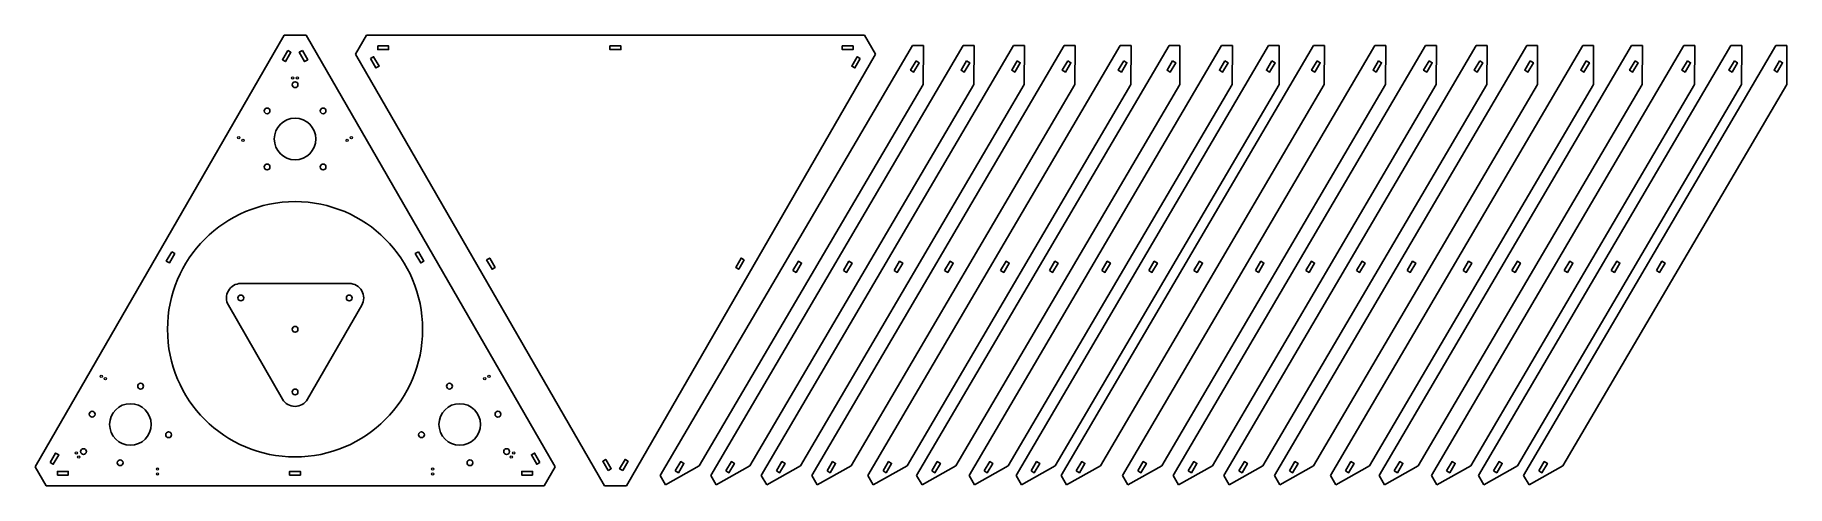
# Model space of a CAD drawing. Header units: millimetres. Extents: x 6 to 976, y 0 to 249.
import ezdxf

# ---------------------------------------------------------------- set-up
doc = ezdxf.new("R2010")
doc.units = ezdxf.units.MM
doc.header["$MEASUREMENT"] = 0
doc.layers.add('Layer 04', color=1, linetype='Continuous', true_color=0xff0000)

msp = doc.modelspace()

# ---------------------------------------------------------------- linework, layer by layer
at = {"layer": 'Layer 04'}
for p, q in [((189.48, 249.3), (183.41, 238.78)), ((465.2, 249.3), (189.48, 249.3)), ((491.78, 243.55), (352.09, 5.84)), ((519.78, 243.55), (380.09, 5.84)), ((547.78, 243.55), (408.09, 5.84)), ((575.78, 243.55), (436.09, 5.84)), ((471.27, 238.78), (465.2, 249.3)), ((606.78, 243.55), (467.09, 5.84)), ((497.85, 243.5), (491.78, 243.55)), ((633.78, 243.55), (494.09, 5.84)), ((525.85, 243.5), (519.78, 243.55)), ((662.78, 243.55), (523.09, 5.84)), ((553.85, 243.5), (547.78, 243.55)), ((688.78, 243.55), (549.09, 5.84)), ((713.78, 243.55), (574.09, 5.84)), ((581.85, 243.5), (575.78, 243.55)), ((612.85, 243.5), (606.78, 243.55)), ((747.78, 243.55), (608.09, 5.84)), ((639.85, 243.5), (633.78, 243.55)), ((775.78, 243.55), (636.09, 5.84)), ((668.85, 243.5), (662.78, 243.55)), ((803.78, 243.55), (664.09, 5.84)), ((694.85, 243.5), (688.78, 243.55)), ((831.78, 243.55), (692.09, 5.84)), ((719.85, 243.5), (713.78, 243.55)), ((862.78, 243.55), (723.09, 5.84)), ((753.85, 243.5), (747.78, 243.55)), ((889.78, 243.55), (750.09, 5.84)), ((781.85, 243.5), (775.78, 243.55)), ((918.78, 243.55), (779.09, 5.84)), ((809.85, 243.5), (803.78, 243.55)), ((944.78, 243.55), (805.09, 5.84)), ((969.78, 243.55), (830.09, 5.84)), ((837.85, 243.5), (831.78, 243.55)), ((868.85, 243.5), (862.78, 243.55)), ((895.85, 243.5), (889.78, 243.55)), ((924.85, 243.5), (918.78, 243.55)), ((950.85, 243.5), (944.78, 243.55)), ((975.85, 243.5), (969.78, 243.55)), ((183.41, 238.78), (321.27, 0)), ((333.41, 0), (471.27, 238.78)), ((373.77, 11.16), (497.69, 222.02)), ((401.77, 11.16), (525.69, 222.02)), ((429.77, 11.16), (553.69, 222.02)), ((457.77, 11.16), (581.69, 222.02)), ((488.77, 11.16), (612.69, 222.02)), ((515.77, 11.16), (639.69, 222.02)), ((544.77, 11.16), (668.69, 222.02)), ((570.77, 11.16), (694.69, 222.02)), ((595.77, 11.16), (719.69, 222.02)), ((629.77, 11.16), (753.69, 222.02)), ((657.77, 11.16), (781.69, 222.02)), ((685.77, 11.16), (809.69, 222.02)), ((713.77, 11.16), (837.69, 222.02)), ((744.77, 11.16), (868.69, 222.02)), ((771.77, 11.16), (895.69, 222.02)), ((800.77, 11.16), (924.69, 222.02)), ((826.77, 11.16), (950.69, 222.02)), ((851.77, 11.16), (975.69, 222.02)), ((321.27, 0), (333.41, 0)), ((352.09, 5.84), (355.08, 0.56)), ((380.09, 5.84), (383.08, 0.56)), ((408.09, 5.84), (411.08, 0.56)), ((436.09, 5.84), (439.08, 0.56)), ((467.09, 5.84), (470.08, 0.56)), ((494.09, 5.84), (497.08, 0.56)), ((523.09, 5.84), (526.08, 0.56)), ((549.09, 5.84), (552.08, 0.56)), ((574.09, 5.84), (577.08, 0.56)), ((608.09, 5.84), (611.08, 0.56)), ((636.09, 5.84), (639.08, 0.56)), ((664.09, 5.84), (667.08, 0.56)), ((692.09, 5.84), (695.08, 0.56)), ((723.09, 5.84), (726.08, 0.56)), ((750.09, 5.84), (753.08, 0.56)), ((779.09, 5.84), (782.08, 0.56)), ((805.09, 5.84), (808.08, 0.56)), ((830.09, 5.84), (833.08, 0.56))]:
    msp.add_line(p, q, dxfattribs=at)
for points in [[(143.93, 249.29), (6.07, 10.51)], [(156.07, 249.3), (143.93, 249.29)], [(293.93, 10.51), (156.07, 249.3)], [(497.69, 222.02), (497.85, 243.5)], [(525.69, 222.02), (525.85, 243.5)], [(553.69, 222.02), (553.85, 243.5)], [(581.69, 222.02), (581.85, 243.5)], [(612.69, 222.02), (612.85, 243.5)], [(639.69, 222.02), (639.85, 243.5)], [(668.69, 222.02), (668.85, 243.5)], [(694.69, 222.02), (694.85, 243.5)], [(719.69, 222.02), (719.85, 243.5)], [(753.69, 222.02), (753.85, 243.5)], [(781.69, 222.02), (781.85, 243.5)], [(809.69, 222.02), (809.85, 243.5)], [(837.69, 222.02), (837.85, 243.5)], [(868.69, 222.02), (868.85, 243.5)], [(895.69, 222.02), (895.85, 243.5)], [(924.69, 222.02), (924.85, 243.5)], [(950.69, 222.02), (950.85, 243.5)], [(975.69, 222.02), (975.85, 243.5)], [(120, 111.92), (180, 111.92)], [(143.07, 47.96), (113.07, 99.92)], [(186.93, 99.92), (156.93, 47.96)], [(6.07, 10.51), (12.14, 0)], [(287.86, 0), (293.93, 10.51)], [(355.08, 0.56), (373.77, 11.16)], [(383.08, 0.56), (401.77, 11.16)], [(411.08, 0.56), (429.77, 11.16)], [(439.08, 0.56), (457.77, 11.16)], [(470.08, 0.56), (488.77, 11.16)], [(497.08, 0.56), (515.77, 11.16)], [(526.08, 0.56), (544.77, 11.16)], [(552.08, 0.56), (570.77, 11.16)], [(577.08, 0.56), (595.77, 11.16)], [(611.08, 0.56), (629.77, 11.16)], [(639.08, 0.56), (657.77, 11.16)], [(667.08, 0.56), (685.77, 11.16)], [(695.08, 0.56), (713.77, 11.16)], [(726.08, 0.56), (744.77, 11.16)], [(753.08, 0.56), (771.77, 11.16)], [(782.08, 0.56), (800.77, 11.16)], [(808.08, 0.56), (826.77, 11.16)], [(833.08, 0.56), (851.77, 11.16)], [(12.14, 0), (287.86, 0)]]:
    msp.add_lwpolyline(points, dxfattribs=at)
for points in [[(195.81, 243.3), (195.81, 241.3), (201.81, 241.3), (201.81, 243.3)], [(324.34, 243.3), (324.34, 241.3), (330.34, 241.3), (330.34, 243.3)], [(458.86, 243.3), (458.86, 241.3), (452.86, 241.3), (452.86, 243.3)], [(145.96, 240.81), (147.69, 239.81), (144.69, 234.61), (142.96, 235.61)], [(154.04, 240.81), (152.31, 239.81), (155.31, 234.61), (157.04, 235.61)], [(191.77, 236.3), (193.5, 237.3), (196.5, 232.1), (194.77, 231.1)], [(462.9, 236.3), (461.17, 237.3), (458.17, 232.1), (459.9, 231.1)], [(493.75, 235.05), (495.47, 234.03), (492.43, 228.86), (490.71, 229.87)], [(521.75, 235.05), (523.47, 234.03), (520.43, 228.86), (518.71, 229.87)], [(549.75, 235.05), (551.47, 234.03), (548.43, 228.86), (546.71, 229.87)], [(577.75, 235.05), (579.47, 234.03), (576.43, 228.86), (574.71, 229.87)], [(608.75, 235.05), (610.47, 234.03), (607.43, 228.86), (605.71, 229.87)], [(635.75, 235.05), (637.47, 234.03), (634.43, 228.86), (632.71, 229.87)], [(664.75, 235.05), (666.47, 234.03), (663.43, 228.86), (661.71, 229.87)], [(690.75, 235.05), (692.47, 234.03), (689.43, 228.86), (687.71, 229.87)], [(715.75, 235.05), (717.47, 234.03), (714.43, 228.86), (712.71, 229.87)], [(749.75, 235.05), (751.47, 234.03), (748.43, 228.86), (746.71, 229.87)], [(777.75, 235.05), (779.47, 234.03), (776.43, 228.86), (774.71, 229.87)], [(805.75, 235.05), (807.47, 234.03), (804.43, 228.86), (802.71, 229.87)], [(833.75, 235.05), (835.47, 234.03), (832.43, 228.86), (830.71, 229.87)], [(864.75, 235.05), (866.47, 234.03), (863.43, 228.86), (861.71, 229.87)], [(891.75, 235.05), (893.47, 234.03), (890.43, 228.86), (888.71, 229.87)], [(920.75, 235.05), (922.47, 234.03), (919.43, 228.86), (917.71, 229.87)], [(946.75, 235.05), (948.47, 234.03), (945.43, 228.86), (943.71, 229.87)], [(971.75, 235.05), (973.47, 234.03), (970.43, 228.86), (968.71, 229.87)], [(81.7, 129.5), (83.43, 128.5), (80.43, 123.31), (78.7, 124.31)], [(218.3, 129.5), (216.57, 128.5), (219.57, 123.31), (221.3, 124.31)], [(256.03, 124.99), (257.77, 125.99), (260.77, 120.79), (259.03, 119.79)], [(398.64, 124.99), (396.91, 125.99), (393.91, 120.79), (395.64, 119.79)], [(425.59, 119.07), (427.31, 118.05), (430.35, 123.23), (428.63, 124.24)], [(453.59, 119.07), (455.31, 118.05), (458.35, 123.23), (456.63, 124.24)], [(481.59, 119.07), (483.31, 118.05), (486.35, 123.23), (484.63, 124.24)], [(509.59, 119.07), (511.31, 118.05), (514.35, 123.23), (512.63, 124.24)], [(540.59, 119.07), (542.31, 118.05), (545.35, 123.23), (543.63, 124.24)], [(567.59, 119.07), (569.31, 118.05), (572.35, 123.23), (570.63, 124.24)], [(596.59, 119.07), (598.31, 118.05), (601.35, 123.23), (599.63, 124.24)], [(622.59, 119.07), (624.31, 118.05), (627.35, 123.23), (625.63, 124.24)], [(647.59, 119.07), (649.31, 118.05), (652.35, 123.23), (650.63, 124.24)], [(681.59, 119.07), (683.31, 118.05), (686.35, 123.23), (684.63, 124.24)], [(709.59, 119.07), (711.31, 118.05), (714.35, 123.23), (712.63, 124.24)], [(737.59, 119.07), (739.31, 118.05), (742.35, 123.23), (740.63, 124.24)], [(765.59, 119.07), (767.31, 118.05), (770.35, 123.23), (768.63, 124.24)], [(796.59, 119.07), (798.31, 118.05), (801.35, 123.23), (799.63, 124.24)], [(823.59, 119.07), (825.31, 118.05), (828.35, 123.23), (826.63, 124.24)], [(852.59, 119.07), (854.31, 118.05), (857.35, 123.23), (855.63, 124.24)], [(878.59, 119.07), (880.31, 118.05), (883.35, 123.23), (881.63, 124.24)], [(903.59, 119.07), (905.31, 118.05), (908.35, 123.23), (906.63, 124.24)], [(14.43, 13), (16.17, 12), (19.17, 17.2), (17.43, 18.2)], [(285.57, 13), (283.83, 12), (280.83, 17.2), (282.57, 18.2)], [(323.3, 8.49), (325.03, 9.49), (322.03, 14.68), (320.3, 13.68)], [(331.38, 8.49), (329.65, 9.49), (332.65, 14.68), (334.38, 13.68)], [(360.47, 8.26), (362.19, 7.25), (365.23, 12.42), (363.51, 13.43)], [(388.47, 8.26), (390.19, 7.25), (393.23, 12.42), (391.51, 13.43)], [(416.47, 8.26), (418.19, 7.25), (421.23, 12.42), (419.51, 13.43)], [(444.47, 8.26), (446.19, 7.25), (449.23, 12.42), (447.51, 13.43)], [(475.47, 8.26), (477.19, 7.25), (480.23, 12.42), (478.51, 13.43)], [(502.47, 8.26), (504.19, 7.25), (507.23, 12.42), (505.51, 13.43)], [(531.47, 8.26), (533.19, 7.25), (536.23, 12.42), (534.51, 13.43)], [(557.47, 8.26), (559.19, 7.25), (562.23, 12.42), (560.51, 13.43)], [(582.47, 8.26), (584.19, 7.25), (587.23, 12.42), (585.51, 13.43)], [(616.47, 8.26), (618.19, 7.25), (621.23, 12.42), (619.51, 13.43)], [(644.47, 8.26), (646.19, 7.25), (649.23, 12.42), (647.51, 13.43)], [(672.47, 8.26), (674.19, 7.25), (677.23, 12.42), (675.51, 13.43)], [(700.47, 8.26), (702.19, 7.25), (705.23, 12.42), (703.51, 13.43)], [(731.47, 8.26), (733.19, 7.25), (736.23, 12.42), (734.51, 13.43)], [(758.47, 8.26), (760.19, 7.25), (763.23, 12.42), (761.51, 13.43)], [(787.47, 8.26), (789.19, 7.25), (792.23, 12.42), (790.51, 13.43)], [(813.47, 8.26), (815.19, 7.25), (818.23, 12.42), (816.51, 13.43)], [(838.47, 8.26), (840.19, 7.25), (843.23, 12.42), (841.51, 13.43)], [(18.48, 6), (18.48, 8), (24.48, 8), (24.48, 6)], [(153, 6), (153, 8), (147, 8), (147, 6)], [(281.52, 6), (281.52, 8), (275.52, 8), (275.52, 6)]]:
    msp.add_lwpolyline(points, close=True, dxfattribs=at)
at = {"layer": 'Layer 04', "linetype": 'Continuous', "lineweight": 15}
for centre in [(148.66, 225.62), (151.34, 225.62), (118.84, 192.52), (121.16, 191.17), (178.84, 191.17), (181.16, 192.52), (42.69, 60.63), (45.02, 59.29), (254.98, 59.29), (257.31, 60.63), (28.93, 18.26), (30.28, 15.93), (73.86, 9.34), (226.14, 9.34), (269.72, 15.93), (271.07, 18.26), (73.86, 6.66), (226.14, 6.66)]:
    msp.add_circle(centre, 0.64, dxfattribs=at)
at = {"layer": 'Layer 04'}
for centre, radius in [((150, 221.85), 1.6), ((134.5, 207.35), 1.6), ((165.5, 207.35), 1.6), ((150, 191.85), 11.5), ((134.5, 176.35), 1.6), ((165.5, 176.35), 1.6), ((150, 86.6), 70.6), ((120, 103.92), 1.6), ((180, 103.92), 1.6), ((150, 86.6), 1.6), ((64.53, 55.15), 1.6), ((150, 51.96), 1.6), ((235.47, 55.15), 1.6), ((37.68, 39.65), 1.6), ((58.86, 33.98), 11.5), ((241.14, 33.98), 11.5), ((262.32, 39.65), 1.6), ((80.03, 28.31), 1.6), ((219.97, 28.31), 1.6), ((32.88, 18.98), 1.6), ((267.12, 18.98), 1.6), ((53.18, 12.81), 1.6), ((246.82, 12.81), 1.6)]:
    msp.add_circle(centre, radius, dxfattribs=at)
for centre, start, end in [((120, 103.92), 90, 210), ((180, 103.92), 330, 90), ((150, 51.96), 210, 330)]:
    msp.add_arc(centre, 8, start, end, dxfattribs=at)

doc.saveas('drawing.dxf')
